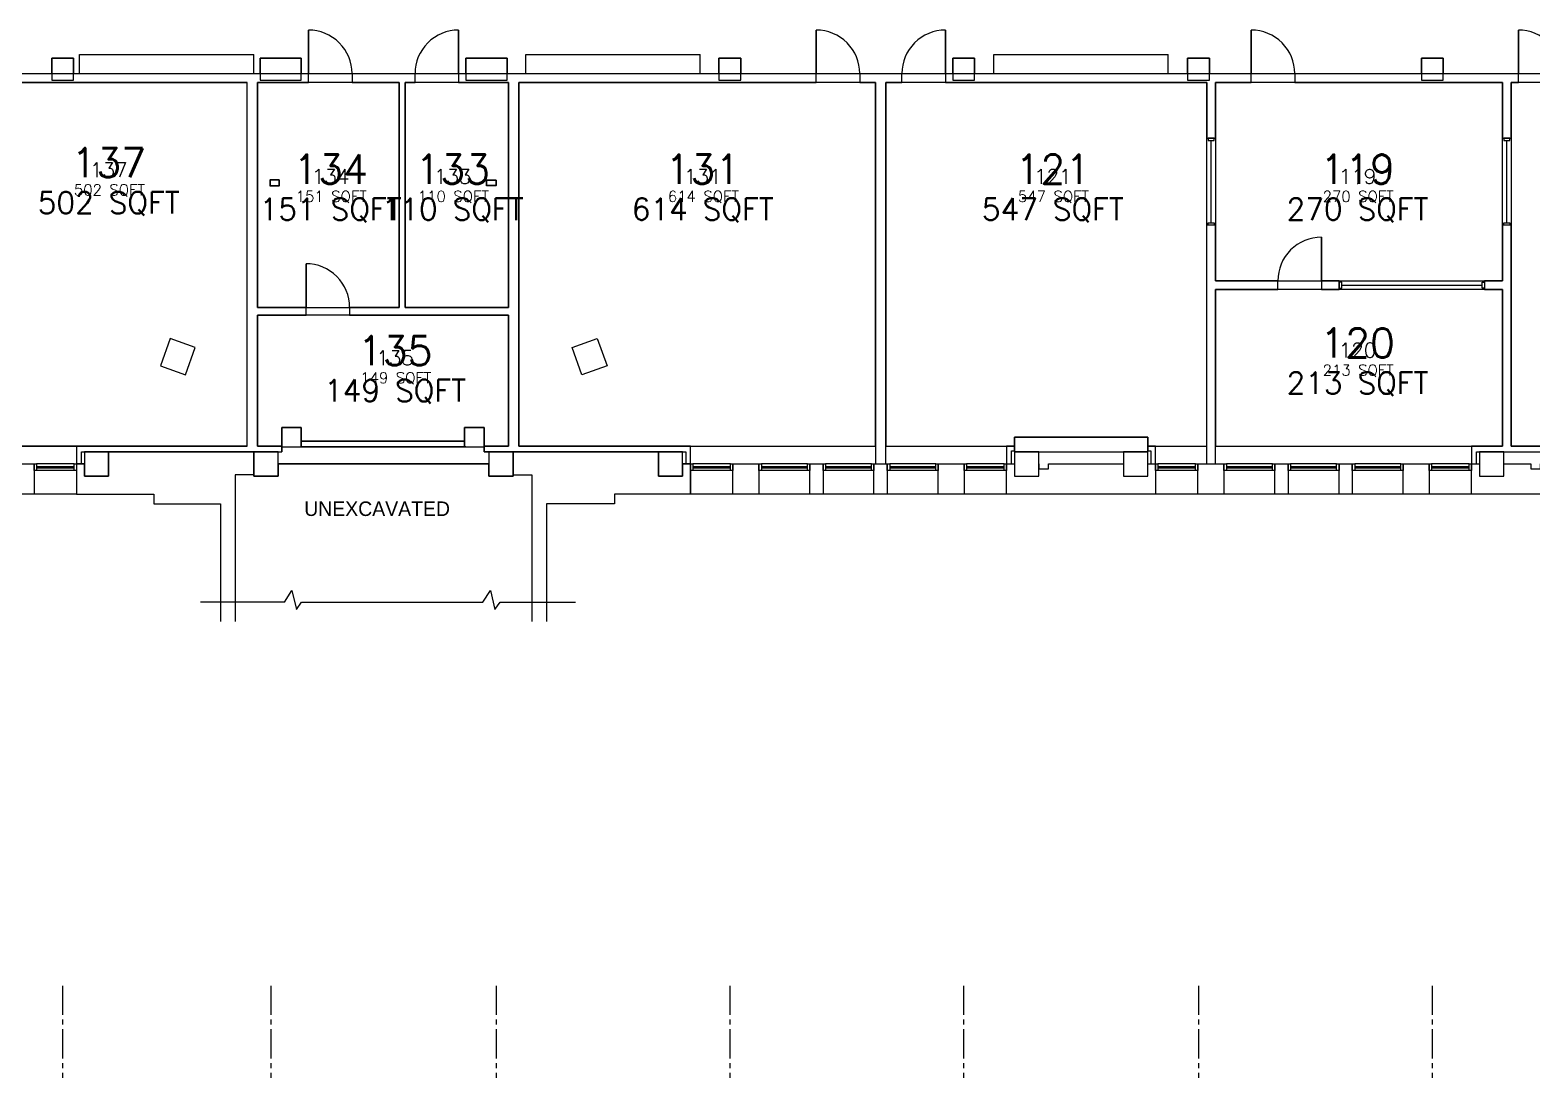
# Model space of a CAD drawing. Header units: inches. Extents: x 237 to 4452, y 125 to 2836.
# Drawn here: x 2051 to 3291, y 953 to 1819 of the extents above; entities that cross this region are included whole.
import ezdxf
from ezdxf.enums import TextEntityAlignment as Align

# ---------------------------------------------------------------- set-up
doc = ezdxf.new("R2010")
doc.units = ezdxf.units.IN
doc.header["$LTSCALE"] = 32
doc.header["$MEASUREMENT"] = 0
doc.linetypes.add('CENTER2', pattern=[1.125, 0.75, -0.125, 0.125, -0.125])
for name, color, linetype in [('A-ANNO-TEXT', 2, 'Continuous'), ('A-AREA-DATA', 7, 'Continuous'), ('A-AREA-GSFT', 5, 'Continuous'), ('A-AREA-PLIN', 1, 'Continuous'), ('A-AREA-RMNA', 7, 'Continuous'), ('A-AREA-RMNO', 7, 'Continuous'), ('A-AREA-RMNO @ 1', 7, 'Continuous'), ('A-AREA-RMNO @ 192', 7, 'Continuous'), ('A-AREA-RMNO @ 96', 7, 'Continuous'), ('A-AREA-SQFT', 7, 'Continuous'), ('A-COLS', 2, 'Continuous'), ('A-DOOR', 3, 'Continuous'), ('A-FURN', 5, 'Continuous'), ('A-GLAZ', 5, 'Continuous'), ('A-GRID', 1, 'CENTER2'), ('A-WALL-FULL', 8, 'Continuous')]:
    doc.layers.add(name, color=color, linetype=linetype)
doc.styles.add('Annotative', font='simplex.shx', dxfattribs={"height": 0.25})

# ---------------------------------------------------------------- blocks, each defined once
blk = doc.blocks.new('room')
at = {"layer": 'A-AREA-DATA', "style": 'Annotative', "flags": 9}
for tag, p in [('FACNUM', (0.0054, -0.3439)), ('FLOOR', (0.0054, -0.5314)), ('FACROOM', (0.0054, -0.7189)), ('FACFLOOR', (0.0054, -0.9064))]:
    blk.add_attdef(tag, text='', height=0.125, dxfattribs=at).set_placement(p, align=Align.CENTER)
at = {"layer": 'A-AREA-RMNA', "style": 'Annotative', "flags": 8}
blk.add_attdef('ROOM_NAME', text='', height=0.125, dxfattribs=at).set_placement((0, 0.1875), align=Align.CENTER)
at = {"layer": 'A-AREA-RMNO', "style": 'Annotative'}
blk.add_attdef('ROOM_NUMBER', text='', height=0.125, dxfattribs=at).set_placement((0, 0), align=Align.CENTER)
at = {"layer": 'A-AREA-SQFT', "style": 'Annotative', "flags": 8}
blk.add_attdef('ROOM_AREA', text='', height=0.0938, dxfattribs=at).set_placement((0.0054, -0.1564), align=Align.CENTER)
blk = doc.blocks.new('*U102')
at = {"layer": 'A-AREA-RMNO @ 1'}
ref = blk.add_blockref('room', (3147.4, 1548.1), dxfattribs=at)
ref.add_attrib('ROOM_NUMBER', '120', dxfattribs={"layer": 'A-AREA-RMNO', "height": 0.125, "style": 'Annotative'}).set_placement((3147.4, 1548.1), align=Align.CENTER)
ref.add_attrib('ROOM_AREA', '213 SQFT', dxfattribs={"layer": 'A-AREA-SQFT', "height": 0.0938, "style": 'Annotative', "flags": 8}).set_placement((3147.4, 1547.9), align=Align.CENTER)
at = {"layer": 'A-AREA-RMNO @ 192'}
ref = blk.add_blockref('room', (3147.4, 1548.1), dxfattribs=dict(at, xscale=192, yscale=192, zscale=192))
ref.add_attrib('ROOM_NUMBER', '120', dxfattribs={"layer": 'A-AREA-RMNO', "height": 24, "style": 'Annotative'}).set_placement((3147.4, 1548.1), align=Align.CENTER)
ref.add_attrib('ROOM_AREA', '213 SQFT', dxfattribs={"layer": 'A-AREA-SQFT', "height": 18, "style": 'Annotative', "flags": 8}).set_placement((3147.4, 1518.1), align=Align.CENTER)
at = {"layer": 'A-AREA-RMNO @ 96', "xscale": 96, "yscale": 96, "zscale": 96}
blk.add_blockref('room', (3147.4, 1548.1), dxfattribs=at).add_auto_attribs({'ROOM_NUMBER': '120', 'ROOM_AREA': '213 SQFT'})
blk = doc.blocks.new('*U103')
at = {"layer": 'A-AREA-RMNO @ 1'}
ref = blk.add_blockref('room', (3147.4, 1691.6), dxfattribs=at)
ref.add_attrib('ROOM_NUMBER', '119', dxfattribs={"layer": 'A-AREA-RMNO', "height": 0.125, "style": 'Annotative'}).set_placement((3147.4, 1691.6), align=Align.CENTER)
ref.add_attrib('ROOM_AREA', '270 SQFT', dxfattribs={"layer": 'A-AREA-SQFT', "height": 0.0938, "style": 'Annotative', "flags": 8}).set_placement((3147.4, 1691.5), align=Align.CENTER)
at = {"layer": 'A-AREA-RMNO @ 192'}
ref = blk.add_blockref('room', (3147.4, 1691.6), dxfattribs=dict(at, xscale=192, yscale=192, zscale=192))
ref.add_attrib('ROOM_NUMBER', '119', dxfattribs={"layer": 'A-AREA-RMNO', "height": 24, "style": 'Annotative'}).set_placement((3147.4, 1691.6), align=Align.CENTER)
ref.add_attrib('ROOM_AREA', '270 SQFT', dxfattribs={"layer": 'A-AREA-SQFT', "height": 18, "style": 'Annotative', "flags": 8}).set_placement((3147.4, 1661.6), align=Align.CENTER)
at = {"layer": 'A-AREA-RMNO @ 96', "xscale": 96, "yscale": 96, "zscale": 96}
blk.add_blockref('room', (3147.4, 1691.6), dxfattribs=at).add_auto_attribs({'ROOM_NUMBER': '119', 'ROOM_AREA': '270 SQFT'})
blk = doc.blocks.new('*U104')
at = {"layer": 'A-AREA-RMNO @ 1'}
ref = blk.add_blockref('room', (2895.8, 1691.6), dxfattribs=at)
ref.add_attrib('ROOM_NUMBER', '121', dxfattribs={"layer": 'A-AREA-RMNO', "height": 0.125, "style": 'Annotative'}).set_placement((2895.8, 1691.6), align=Align.CENTER)
ref.add_attrib('ROOM_AREA', '547 SQFT', dxfattribs={"layer": 'A-AREA-SQFT', "height": 0.0938, "style": 'Annotative', "flags": 8}).set_placement((2895.8, 1691.5), align=Align.CENTER)
at = {"layer": 'A-AREA-RMNO @ 192'}
ref = blk.add_blockref('room', (2895.8, 1691.6), dxfattribs=dict(at, xscale=192, yscale=192, zscale=192))
ref.add_attrib('ROOM_NUMBER', '121', dxfattribs={"layer": 'A-AREA-RMNO', "height": 24, "style": 'Annotative'}).set_placement((2895.8, 1691.6), align=Align.CENTER)
ref.add_attrib('ROOM_AREA', '547 SQFT', dxfattribs={"layer": 'A-AREA-SQFT', "height": 18, "style": 'Annotative', "flags": 8}).set_placement((2895.8, 1661.6), align=Align.CENTER)
at = {"layer": 'A-AREA-RMNO @ 96', "xscale": 96, "yscale": 96, "zscale": 96}
blk.add_blockref('room', (2895.8, 1691.6), dxfattribs=at).add_auto_attribs({'ROOM_NUMBER': '121', 'ROOM_AREA': '547 SQFT'})
blk = doc.blocks.new('*U105')
at = {"layer": 'A-AREA-RMNO @ 1'}
ref = blk.add_blockref('room', (2606.7, 1691.6), dxfattribs=at)
ref.add_attrib('ROOM_NUMBER', '131', dxfattribs={"layer": 'A-AREA-RMNO', "height": 0.125, "style": 'Annotative'}).set_placement((2606.7, 1691.6), align=Align.CENTER)
ref.add_attrib('ROOM_AREA', '614 SQFT', dxfattribs={"layer": 'A-AREA-SQFT', "height": 0.0938, "style": 'Annotative', "flags": 8}).set_placement((2606.7, 1691.5), align=Align.CENTER)
at = {"layer": 'A-AREA-RMNO @ 192'}
ref = blk.add_blockref('room', (2606.7, 1691.6), dxfattribs=dict(at, xscale=192, yscale=192, zscale=192))
ref.add_attrib('ROOM_NUMBER', '131', dxfattribs={"layer": 'A-AREA-RMNO', "height": 24, "style": 'Annotative'}).set_placement((2606.7, 1691.6), align=Align.CENTER)
ref.add_attrib('ROOM_AREA', '614 SQFT', dxfattribs={"layer": 'A-AREA-SQFT', "height": 18, "style": 'Annotative', "flags": 8}).set_placement((2606.7, 1661.6), align=Align.CENTER)
at = {"layer": 'A-AREA-RMNO @ 96', "xscale": 96, "yscale": 96, "zscale": 96}
blk.add_blockref('room', (2606.7, 1691.6), dxfattribs=at).add_auto_attribs({'ROOM_NUMBER': '131', 'ROOM_AREA': '614 SQFT'})
blk = doc.blocks.new('*U106')
at = {"layer": 'A-AREA-RMNO @ 1'}
ref = blk.add_blockref('room', (2400.2, 1691.6), dxfattribs=at)
ref.add_attrib('ROOM_NUMBER', '133', dxfattribs={"layer": 'A-AREA-RMNO', "height": 0.125, "style": 'Annotative'}).set_placement((2400.2, 1691.6), align=Align.CENTER)
ref.add_attrib('ROOM_AREA', '110 SQFT', dxfattribs={"layer": 'A-AREA-SQFT', "height": 0.0938, "style": 'Annotative', "flags": 8}).set_placement((2400.2, 1691.5), align=Align.CENTER)
at = {"layer": 'A-AREA-RMNO @ 192'}
ref = blk.add_blockref('room', (2400.2, 1691.6), dxfattribs=dict(at, xscale=192, yscale=192, zscale=192))
ref.add_attrib('ROOM_NUMBER', '133', dxfattribs={"layer": 'A-AREA-RMNO', "height": 24, "style": 'Annotative'}).set_placement((2400.2, 1691.6), align=Align.CENTER)
ref.add_attrib('ROOM_AREA', '110 SQFT', dxfattribs={"layer": 'A-AREA-SQFT', "height": 18, "style": 'Annotative', "flags": 8}).set_placement((2400.2, 1661.6), align=Align.CENTER)
at = {"layer": 'A-AREA-RMNO @ 96', "xscale": 96, "yscale": 96, "zscale": 96}
blk.add_blockref('room', (2400.2, 1691.6), dxfattribs=at).add_auto_attribs({'ROOM_NUMBER': '133', 'ROOM_AREA': '110 SQFT'})
blk = doc.blocks.new('*U107')
at = {"layer": 'A-AREA-RMNO @ 1'}
ref = blk.add_blockref('room', (2299.4, 1691.6), dxfattribs=at)
ref.add_attrib('ROOM_NUMBER', '134', dxfattribs={"layer": 'A-AREA-RMNO', "height": 0.125, "style": 'Annotative'}).set_placement((2299.4, 1691.6), align=Align.CENTER)
ref.add_attrib('ROOM_AREA', '151 SQFT', dxfattribs={"layer": 'A-AREA-SQFT', "height": 0.0938, "style": 'Annotative', "flags": 8}).set_placement((2299.4, 1691.5), align=Align.CENTER)
at = {"layer": 'A-AREA-RMNO @ 192'}
ref = blk.add_blockref('room', (2299.4, 1691.6), dxfattribs=dict(at, xscale=192, yscale=192, zscale=192))
ref.add_attrib('ROOM_NUMBER', '134', dxfattribs={"layer": 'A-AREA-RMNO', "height": 24, "style": 'Annotative'}).set_placement((2299.4, 1691.6), align=Align.CENTER)
ref.add_attrib('ROOM_AREA', '151 SQFT', dxfattribs={"layer": 'A-AREA-SQFT', "height": 18, "style": 'Annotative', "flags": 8}).set_placement((2299.4, 1661.6), align=Align.CENTER)
at = {"layer": 'A-AREA-RMNO @ 96', "xscale": 96, "yscale": 96, "zscale": 96}
blk.add_blockref('room', (2299.4, 1691.6), dxfattribs=at).add_auto_attribs({'ROOM_NUMBER': '134', 'ROOM_AREA': '151 SQFT'})
blk = doc.blocks.new('*U108')
at = {"layer": 'A-AREA-RMNO @ 1'}
ref = blk.add_blockref('room', (2352.7, 1541.8), dxfattribs=at)
ref.add_attrib('ROOM_NUMBER', '135', dxfattribs={"layer": 'A-AREA-RMNO', "height": 0.125, "style": 'Annotative'}).set_placement((2352.7, 1541.8), align=Align.CENTER)
ref.add_attrib('ROOM_AREA', '149 SQFT', dxfattribs={"layer": 'A-AREA-SQFT', "height": 0.0938, "style": 'Annotative', "flags": 8}).set_placement((2352.7, 1541.7), align=Align.CENTER)
at = {"layer": 'A-AREA-RMNO @ 192'}
ref = blk.add_blockref('room', (2352.7, 1541.8), dxfattribs=dict(at, xscale=192, yscale=192, zscale=192))
ref.add_attrib('ROOM_NUMBER', '135', dxfattribs={"layer": 'A-AREA-RMNO', "height": 24, "style": 'Annotative'}).set_placement((2352.7, 1541.8), align=Align.CENTER)
ref.add_attrib('ROOM_AREA', '149 SQFT', dxfattribs={"layer": 'A-AREA-SQFT', "height": 18, "style": 'Annotative', "flags": 8}).set_placement((2352.7, 1511.8), align=Align.CENTER)
at = {"layer": 'A-AREA-RMNO @ 96', "xscale": 96, "yscale": 96, "zscale": 96}
blk.add_blockref('room', (2352.7, 1541.8), dxfattribs=at).add_auto_attribs({'ROOM_NUMBER': '135', 'ROOM_AREA': '149 SQFT'})
blk = doc.blocks.new('*U109')
at = {"layer": 'A-AREA-RMNO @ 1'}
ref = blk.add_blockref('room', (2116.2, 1697), dxfattribs=at)
ref.add_attrib('ROOM_NUMBER', '137', dxfattribs={"layer": 'A-AREA-RMNO', "height": 0.125, "style": 'Annotative'}).set_placement((2116.2, 1697), align=Align.CENTER)
ref.add_attrib('ROOM_AREA', '502 SQFT', dxfattribs={"layer": 'A-AREA-SQFT', "height": 0.0938, "style": 'Annotative', "flags": 8}).set_placement((2116.2, 1696.9), align=Align.CENTER)
at = {"layer": 'A-AREA-RMNO @ 192'}
ref = blk.add_blockref('room', (2116.2, 1697), dxfattribs=dict(at, xscale=192, yscale=192, zscale=192))
ref.add_attrib('ROOM_NUMBER', '137', dxfattribs={"layer": 'A-AREA-RMNO', "height": 24, "style": 'Annotative'}).set_placement((2116.2, 1697), align=Align.CENTER)
ref.add_attrib('ROOM_AREA', '502 SQFT', dxfattribs={"layer": 'A-AREA-SQFT', "height": 18, "style": 'Annotative', "flags": 8}).set_placement((2116.2, 1667), align=Align.CENTER)
at = {"layer": 'A-AREA-RMNO @ 96', "xscale": 96, "yscale": 96, "zscale": 96}
blk.add_blockref('room', (2116.2, 1697), dxfattribs=at).add_auto_attribs({'ROOM_NUMBER': '137', 'ROOM_AREA': '502 SQFT'})

msp = doc.modelspace()

# ---------------------------------------------------------------- linework, layer by layer
at = {"layer": 'A-ANNO-TEXT'}
for p, q in [((2261.2, 1346), (2267.3, 1355.8)), ((2267.3, 1355.8), (2271.1, 1340)), ((2425.2, 1346), (2431.3, 1355.8)), ((2431.3, 1355.8), (2435.1, 1340)), ((2261.2, 1346), (2192.1, 1346)), ((2271.1, 1340), (2275.5, 1346)), ((2275.5, 1346), (2425.2, 1346)), ((2435.1, 1340), (2439.5, 1346)), ((2439.5, 1346), (2501.6, 1346))]:
    msp.add_line(p, q, dxfattribs=at)
at = {"layer": 'A-AREA-GSFT'}
msp.add_lwpolyline([(3364.6, 1435.2), (3241.6, 1435.2), (3206.6, 1435.2), (3185.1, 1435.2), (3143.1, 1435.2), (3132.1, 1435.2), (3090.1, 1435.2), (3079.1, 1435.2), (3037.1, 1435.2), (3015.6, 1435.2), (2980.6, 1435.2), (2857.6, 1435.2), (2822.6, 1435.2), (2801.1, 1435.2), (2759.1, 1435.2), (2748.1, 1435.2), (2706.1, 1435.2), (2695.1, 1435.2), (2653.1, 1435.2), (2631.6, 1435.2), (2596.6, 1435.2), (2596.6, 1460.2), (2592.6, 1460.2), (2590.1, 1460.2), (2590.1, 1450.2), (2570.1, 1450.2), (2570.1, 1470.2), (2450.1, 1470.2), (2450.1, 1450.2), (2430.1, 1450.2), (2430.1, 1460.2), (2256.1, 1460.2), (2256.1, 1450.2), (2236.1, 1450.2), (2236.1, 1470.2), (2116.1, 1470.2), (2116.1, 1450.2), (2096.1, 1450.2), (2096.1, 1460.2), (2091.4, 1460.2), (2089.6, 1460.2), (2089.6, 1454.7), (2089.6, 1435.2), (2054.6, 1435.2), (2033.1, 1435.2)], dxfattribs=at)
at = {"layer": 'A-AREA-PLIN'}
msp.add_lwpolyline([(2031.9, 1782.5), (2069.1, 1782.5), (2069.1, 1795.2), (2087.1, 1795.2), (2087.1, 1782.5), (2241.1, 1782.5), (2241.1, 1795.2), (2275.1, 1795.2), (2275.1, 1782.5), (2281.1, 1782.5), (2317.1, 1782.5), (2369.1, 1782.5), (2405.1, 1782.5), (2411.1, 1782.5), (2411.1, 1795.2), (2445.1, 1795.2), (2445.1, 1782.5), (2620.1, 1782.5), (2620.1, 1795.2), (2638.1, 1795.2), (2638.1, 1782.5), (2700.4, 1782.5), (2736.4, 1782.5), (2771.1, 1782.5), (2807.1, 1782.5), (2813.1, 1782.5), (2813.1, 1795.2), (2831.1, 1795.2), (2831.1, 1782.5), (3007.1, 1782.5), (3007.1, 1795.2), (3025.1, 1795.2), (3025.1, 1782.5), (3059.6, 1782.5), (3095.6, 1782.5), (3200.1, 1782.5), (3200.1, 1795.2), (3218.1, 1795.2), (3218.1, 1782.5), (3280.2, 1782.5), (3316.2, 1782.5)], dxfattribs=at)
for points in [[(2230.4, 1775.2), (2031.9, 1775.2), (1995.9, 1775.2), (1989.9, 1775.2), (1989.9, 1474.9), (2089.6, 1474.9), (2230.4, 1474.9)], [(2355.9, 1775.2), (2317.1, 1775.2), (2281.1, 1775.2), (2238.9, 1775.2), (2238.9, 1589.5), (2279.1, 1589.5), (2315.1, 1589.5), (2355.9, 1589.5)], [(2446.4, 1775.2), (2405.1, 1775.2), (2369.1, 1775.2), (2361.1, 1775.2), (2361.1, 1589.5), (2446.4, 1589.5)], [(2749.4, 1775.2), (2736.4, 1775.2), (2700.4, 1775.2), (2454.9, 1775.2), (2454.9, 1474.9), (2596.6, 1474.9), (2749.4, 1474.9)], [(3022.9, 1657.3), (3022.9, 1729.3), (3022.9, 1775.2), (2807.1, 1775.2), (2771.1, 1775.2), (2757.9, 1775.2), (2757.9, 1474.9), (2857.6, 1474.9), (2864.1, 1474.9), (2864.1, 1482.2), (2974.1, 1482.2), (2974.1, 1474.9), (2980.6, 1474.9), (3022.9, 1474.9)], [(3267, 1729.3), (3267, 1775.2), (3095.6, 1775.2), (3059.6, 1775.2), (3030.1, 1775.2), (3030.1, 1729.3), (3030.1, 1657.3), (3030.1, 1611.4), (3081.6, 1611.4), (3117.6, 1611.4), (3132.3, 1611.4), (3252.3, 1611.4), (3267, 1611.4), (3267, 1657.3)], [(3464.4, 1775.2), (3316.2, 1775.2), (3280.2, 1775.2), (3274.2, 1775.2), (3274.2, 1729.3), (3274.2, 1657.3), (3274.2, 1474.9), (3364.6, 1474.9), (3464.4, 1474.9)], [(3267, 1604.1), (3252.3, 1604.1), (3132.3, 1604.1), (3117.6, 1604.1), (3081.6, 1604.1), (3030.1, 1604.1), (3030.1, 1474.9), (3241.6, 1474.9), (3267, 1474.9)], [(2446.4, 1583), (2358.5, 1583), (2315.1, 1583), (2279.1, 1583), (2238.9, 1583), (2238.9, 1474.9), (2259.1, 1474.9), (2259.1, 1490.2), (2275.1, 1490.2), (2275.1, 1478.9), (2410.1, 1478.9), (2410.1, 1490.2), (2426.1, 1490.2), (2426.1, 1474.9), (2446.4, 1474.9)]]:
    msp.add_lwpolyline(points, close=True, dxfattribs=at)
at = {"layer": 'A-COLS'}
for points in [[(2069.1, 1777.2), (2087.1, 1777.2), (2087.1, 1795.2), (2069.1, 1795.2)], [(2275.1, 1777.2), (2275.1, 1795.2), (2241.1, 1795.2), (2241.1, 1777.2)], [(2445.1, 1777.2), (2445.1, 1795.2), (2411.1, 1795.2), (2411.1, 1777.2)], [(2620.1, 1777.2), (2638.1, 1777.2), (2638.1, 1795.2), (2620.1, 1795.2)], [(2813.1, 1777.2), (2831.1, 1777.2), (2831.1, 1795.2), (2813.1, 1795.2)], [(3007.1, 1777.2), (3025.1, 1777.2), (3025.1, 1795.2), (3007.1, 1795.2)], [(3200.1, 1777.2), (3218.1, 1777.2), (3218.1, 1795.2), (3200.1, 1795.2)], [(2259.1, 1474.2), (2275.1, 1474.2), (2275.1, 1490.2), (2259.1, 1490.2)], [(2410.1, 1474.2), (2426.1, 1474.2), (2426.1, 1490.2), (2410.1, 1490.2)], [(2096.1, 1450.2), (2116.1, 1450.2), (2116.1, 1470.2), (2096.1, 1470.2)], [(2236.1, 1450.2), (2256.1, 1450.2), (2256.1, 1470.2), (2236.1, 1470.2)], [(2430.1, 1450.2), (2450.1, 1450.2), (2450.1, 1470.2), (2430.1, 1470.2)], [(2570.1, 1450.2), (2590.1, 1450.2), (2590.1, 1470.2), (2570.1, 1470.2)], [(2864.1, 1450.2), (2884.1, 1450.2), (2884.1, 1470.2), (2864.1, 1470.2)], [(2954.1, 1450.2), (2974.1, 1450.2), (2974.1, 1470.2), (2954.1, 1470.2)], [(3248.1, 1450.2), (3268.1, 1450.2), (3268.1, 1470.2), (3248.1, 1470.2)]]:
    msp.add_lwpolyline(points, close=True, dxfattribs=at)
for points in [[(2256.6, 1694.8), (2249.6, 1694.8, 0.414214), (2249.1, 1694.3), (2249.1, 1690.3, 0.414214), (2249.6, 1689.8), (2256.6, 1689.8, 0.414214), (2257.1, 1690.3), (2257.1, 1694.3, 0.414214)], [(2256.6, 1694.5), (2249.6, 1694.5, 0.414214), (2249.4, 1694.3), (2249.4, 1690.3, 0.414214), (2249.6, 1690), (2256.6, 1690, 0.414214), (2256.9, 1690.3), (2256.9, 1694.3, 0.414214)], [(2428.6, 1694.8), (2435.6, 1694.8, -0.414214), (2436.1, 1694.3), (2436.1, 1690.3, -0.414214), (2435.6, 1689.8), (2428.6, 1689.8, -0.414214), (2428.1, 1690.3), (2428.1, 1694.3, -0.414214)], [(2428.6, 1694.5), (2435.6, 1694.5, -0.414214), (2435.9, 1694.3), (2435.9, 1690.3, -0.414214), (2435.6, 1690), (2428.6, 1690, -0.414214), (2428.4, 1690.3), (2428.4, 1694.3, -0.414214)]]:
    msp.add_lwpolyline(points, format="xyb", close=True, dxfattribs=at)
at = {"layer": 'A-DOOR'}
for points in [[(2281.1, 1782.5), (2281.1, 1818.5), (2281.1, 1818.5), (2281.1, 1782.5)], [(2405.1, 1782.5), (2405.1, 1818.5), (2405.1, 1818.5), (2405.1, 1782.5)], [(2700.4, 1782.5), (2700.4, 1818.5), (2700.4, 1818.5), (2700.4, 1782.5)], [(2807.1, 1782.5), (2807.1, 1818.5), (2807.1, 1818.5), (2807.1, 1782.5)], [(3059.6, 1782.5), (3059.6, 1818.5), (3059.6, 1818.5), (3059.6, 1782.5)], [(3280.2, 1782.5), (3280.2, 1818.5), (3280.2, 1818.5), (3280.2, 1782.5)], [(3117.6, 1611.4), (3117.6, 1647.4), (3117.6, 1647.4), (3117.6, 1611.4)], [(2279.1, 1589.5), (2279.1, 1625.5), (2279.1, 1625.5), (2279.1, 1589.5)]]:
    msp.add_lwpolyline(points, close=True, dxfattribs=at)
for points in [[(2317.1, 1782.5, 0.414214), (2281.1, 1818.5)], [(2405.1, 1818.5, 0.414214), (2369.1, 1782.5)], [(2736.4, 1782.5, 0.414214), (2700.4, 1818.5)], [(2807.1, 1818.5, 0.414214), (2771.1, 1782.5)], [(3095.6, 1782.5, 0.414214), (3059.6, 1818.5)], [(3316.2, 1782.5, 0.414214), (3280.2, 1818.5)], [(3117.6, 1647.4, 0.414214), (3081.6, 1611.4)], [(2315.1, 1589.5, 0.414214), (2279.1, 1625.5)]]:
    msp.add_lwpolyline(points, format="xyb", dxfattribs=at)
at = {"layer": 'A-FURN'}
for p, q in [((2092.1, 1798.3), (2236.1, 1798.3)), ((2092.1, 1782.5), (2092.1, 1798.3)), ((2236.1, 1782.5), (2236.1, 1798.3)), ((2460.6, 1798.3), (2604.6, 1798.3)), ((2460.6, 1782.5), (2460.6, 1798.3)), ((2604.6, 1782.5), (2604.6, 1798.3)), ((2847.1, 1798.3), (2991.1, 1798.3)), ((2847.1, 1782.5), (2847.1, 1798.3)), ((2847.1, 1782.5), (2847.1, 1798.3)), ((2991.1, 1782.5), (2991.1, 1798.3)), ((2991.1, 1782.5), (2991.1, 1798.3))]:
    msp.add_line(p, q, dxfattribs=at)
for points in [[(2187.6, 1556.4), (2166.9, 1563.8), (2158.8, 1541.2), (2179.6, 1533.8)], [(2498.9, 1556.3), (2519.6, 1563.7), (2527.7, 1541.1), (2506.9, 1533.7)]]:
    msp.add_lwpolyline(points, close=True, dxfattribs=at)
at = {"layer": 'A-GLAZ', "linetype": 'Continuous', "lineweight": -3}
for p, q in [((3026.5, 1659.3), (3026.5, 1727.3)), ((3270.6, 1659.3), (3270.6, 1727.3)), ((3134.3, 1607.8), (3250.3, 1607.8))]:
    msp.add_line(p, q, dxfattribs=at)
at = {"layer": 'A-GLAZ'}
for p, q in [((2056.6, 1458), (2087.6, 1458)), ((2056.6, 1457), (2087.6, 1457)), ((2598.6, 1458), (2629.6, 1458)), ((2598.6, 1457), (2629.6, 1457)), ((2655.1, 1458), (2693.1, 1458)), ((2655.1, 1457), (2693.1, 1457)), ((2708.1, 1458), (2746.1, 1458)), ((2708.1, 1457), (2746.1, 1457)), ((2761.1, 1458), (2799.1, 1458)), ((2761.1, 1457), (2799.1, 1457)), ((2824.6, 1458), (2855.6, 1458)), ((2824.6, 1457), (2855.6, 1457)), ((2982.6, 1458), (3013.6, 1458)), ((2982.6, 1457), (3013.6, 1457)), ((3039.1, 1458), (3077.1, 1458)), ((3039.1, 1457), (3077.1, 1457)), ((3092.1, 1458), (3130.1, 1458)), ((3092.1, 1457), (3130.1, 1457)), ((3145.1, 1458), (3183.1, 1458)), ((3145.1, 1457), (3183.1, 1457)), ((3208.6, 1458), (3239.6, 1458)), ((3208.6, 1457), (3239.6, 1457))]:
    msp.add_line(p, q, dxfattribs=at)
at = {"layer": 'A-GLAZ', "linetype": 'Continuous', "lineweight": -3}
for points in [[(3029, 1727.3), (3029, 1729.3), (3024, 1729.3), (3024, 1727.3)], [(3273.1, 1727.3), (3273.1, 1729.3), (3268.1, 1729.3), (3268.1, 1727.3)], [(3029, 1659.3), (3029, 1657.3), (3024, 1657.3), (3024, 1659.3)], [(3273.1, 1659.3), (3273.1, 1657.3), (3268.1, 1657.3), (3268.1, 1659.3)], [(3134.3, 1610.3), (3132.3, 1610.3), (3132.3, 1605.3), (3134.3, 1605.3)], [(3250.3, 1610.3), (3252.3, 1610.3), (3252.3, 1605.3), (3250.3, 1605.3)]]:
    msp.add_lwpolyline(points, close=True, dxfattribs=at)
at = {"layer": 'A-GRID'}
for p, q in [((2078.1, 1029.3), (2078.1, 953.1)), ((2250.1, 1029.3), (2250.1, 953.1)), ((2436.1, 1029.3), (2436.1, 953.1)), ((2629.1, 1029.3), (2629.1, 953.1)), ((2822.1, 1029.3), (2822.1, 953.1)), ((3016.1, 1029.3), (3016.1, 953.1)), ((3209.1, 1029.3), (3209.1, 953.1))]:
    msp.add_line(p, q, dxfattribs=at)
at = {"layer": 'A-WALL-FULL', "linetype": 'Continuous', "lineweight": -3}
for p, q in [((2031.9, 1782.5), (2281.1, 1782.5)), ((2031.9, 1775.2), (2230.4, 1775.2)), ((2230.4, 1474.9), (2230.4, 1775.2)), ((2238.9, 1589.5), (2238.9, 1775.2)), ((2238.9, 1775.2), (2281.1, 1775.2)), ((2281.1, 1775.2), (2281.1, 1782.5)), ((2317.1, 1782.5), (2369.1, 1782.5)), ((2317.1, 1782.5), (2317.1, 1775.2)), ((2317.1, 1775.2), (2355.9, 1775.2)), ((2355.9, 1775.2), (2355.9, 1589.5)), ((2361.1, 1775.2), (2369.1, 1775.2)), ((2361.1, 1589.5), (2361.1, 1775.2)), ((2369.1, 1775.2), (2369.1, 1782.5)), ((2405.1, 1782.5), (2700.4, 1782.5)), ((2405.1, 1782.5), (2405.1, 1775.2)), ((2405.1, 1775.2), (2446.4, 1775.2)), ((2446.4, 1775.2), (2446.4, 1589.5)), ((2454.9, 1474.9), (2454.9, 1775.2)), ((2454.9, 1775.2), (2700.4, 1775.2)), ((2700.4, 1775.2), (2700.4, 1782.5)), ((2736.4, 1782.5), (2771.1, 1782.5)), ((2736.4, 1782.5), (2736.4, 1775.2)), ((2736.4, 1775.2), (2749.4, 1775.2)), ((2749.4, 1775.2), (2749.4, 1460.2)), ((2757.9, 1775.2), (2771.1, 1775.2)), ((2757.9, 1460.2), (2757.9, 1775.2)), ((2771.1, 1775.2), (2771.1, 1782.5)), ((2807.1, 1782.5), (3059.6, 1782.5)), ((2807.1, 1782.5), (2807.1, 1775.2)), ((2807.1, 1775.2), (3022.9, 1775.2)), ((3022.9, 1775.2), (3022.9, 1729.3)), ((3030.1, 1729.3), (3030.1, 1775.2)), ((3030.1, 1775.2), (3059.6, 1775.2)), ((3059.6, 1775.2), (3059.6, 1782.5)), ((3095.6, 1782.5), (3280.2, 1782.5)), ((3095.6, 1782.5), (3095.6, 1775.2)), ((3095.6, 1775.2), (3267, 1775.2)), ((3267, 1775.2), (3267, 1729.3)), ((3274.2, 1729.3), (3274.2, 1775.2)), ((3274.2, 1775.2), (3280.2, 1775.2)), ((3280.2, 1775.2), (3280.2, 1782.5)), ((3022.9, 1729.3), (3030.1, 1729.3)), ((3267, 1729.3), (3274.2, 1729.3)), ((3022.9, 1460.2), (3022.9, 1657.3)), ((3030.1, 1657.3), (3022.9, 1657.3)), ((3030.1, 1611.4), (3030.1, 1657.3)), ((3274.2, 1657.3), (3267, 1657.3)), ((3267, 1657.3), (3267, 1611.4)), ((3274.2, 1474.9), (3274.2, 1657.3)), ((3081.6, 1611.4), (3030.1, 1611.4)), ((3030.1, 1604.1), (3081.6, 1604.1)), ((3030.1, 1460.2), (3030.1, 1604.1)), ((3081.6, 1604.1), (3081.6, 1611.4)), ((3132.3, 1611.4), (3117.6, 1611.4)), ((3117.6, 1611.4), (3117.6, 1604.1)), ((3117.6, 1604.1), (3132.3, 1604.1)), ((3132.3, 1604.1), (3132.3, 1611.4)), ((3267, 1611.4), (3252.3, 1611.4)), ((3252.3, 1611.4), (3252.3, 1604.1)), ((3252.3, 1604.1), (3267, 1604.1)), ((3267, 1604.1), (3267, 1474.9)), ((2279.1, 1589.5), (2238.9, 1589.5)), ((2279.1, 1583), (2279.1, 1589.5)), ((2355.9, 1589.5), (2315.1, 1589.5)), ((2315.1, 1589.5), (2315.1, 1583)), ((2446.4, 1589.5), (2361.1, 1589.5)), ((2238.9, 1583), (2279.1, 1583)), ((2238.9, 1474.9), (2238.9, 1583)), ((2315.1, 1583), (2358.5, 1583)), ((2358.5, 1583), (2446.4, 1583)), ((2446.4, 1583), (2446.4, 1474.9)), ((2410.1, 1478.9), (2275.1, 1478.9)), ((2275.1, 1478.9), (2275.1, 1474.2)), ((2410.1, 1474.2), (2410.1, 1478.9)), ((2974.1, 1482.2), (2864.1, 1482.2)), ((2864.1, 1482.2), (2864.1, 1470.2)), ((2974.1, 1470.2), (2974.1, 1482.2)), ((2230.4, 1474.9), (2089.6, 1474.9)), ((2089.6, 1474.9), (2089.6, 1460.2)), ((2093.6, 1470.2), (2259.1, 1470.2)), ((2093.6, 1460.2), (2093.6, 1470.2)), ((2259.1, 1474.9), (2238.9, 1474.9)), ((2259.1, 1470.2), (2259.1, 1474.9)), ((2275.1, 1474.2), (2410.1, 1474.2)), ((2426.1, 1474.9), (2426.1, 1470.2)), ((2446.4, 1474.9), (2426.1, 1474.9)), ((2426.1, 1470.2), (2592.6, 1470.2)), ((2596.6, 1474.9), (2454.9, 1474.9)), ((2592.6, 1470.2), (2592.6, 1460.2)), ((2596.6, 1460.2), (2596.6, 1474.9)), ((2857.6, 1474.9), (2857.6, 1460.2)), ((2864.1, 1474.9), (2857.6, 1474.9)), ((2861.6, 1460.2), (2861.6, 1470.9)), ((2861.6, 1470.9), (2864.1, 1470.9)), ((2864.1, 1470.9), (2864.1, 1474.9)), ((2864.1, 1470.2), (2974.1, 1470.2)), ((2980.6, 1474.9), (2974.1, 1474.9)), ((2974.1, 1474.9), (2974.1, 1470.9)), ((2974.1, 1470.9), (2976.6, 1470.9)), ((2976.6, 1470.9), (2976.6, 1460.2)), ((2980.6, 1460.2), (2980.6, 1474.9)), ((3241.6, 1474.9), (3241.6, 1460.2)), ((3267, 1474.9), (3241.6, 1474.9)), ((3245.6, 1460.2), (3245.6, 1470.2)), ((3245.6, 1470.2), (3360.6, 1470.2)), ((3364.6, 1474.9), (3274.2, 1474.9)), ((2089.6, 1460.2), (2093.6, 1460.2)), ((2592.6, 1460.2), (2596.6, 1460.2)), ((2749.4, 1460.2), (2757.9, 1460.2)), ((2857.6, 1460.2), (2861.6, 1460.2)), ((2976.6, 1460.2), (2980.6, 1460.2)), ((3022.9, 1460.2), (3030.1, 1460.2)), ((3241.6, 1460.2), (3245.6, 1460.2))]:
    msp.add_line(p, q, dxfattribs=at)
at = {"layer": 'A-WALL-FULL'}
for p, q in [((2089.6, 1474.9), (1989.9, 1474.9)), ((2116.1, 1470.2), (2236.1, 1470.2)), ((2256.1, 1470.2), (2259.1, 1470.2)), ((2259.1, 1474.2), (2259.1, 1470.2)), ((2275.6, 1474.2), (2410.6, 1474.2)), ((2594.1, 1474.9), (2749.4, 1474.9)), ((2757.9, 1474.9), (2857.6, 1474.9)), ((2980.6, 1474.9), (3022.9, 1474.9)), ((3030.1, 1474.9), (3241.6, 1474.9)), ((2087.6, 1460.2), (2056.6, 1460.2)), ((2089.6, 1454.7), (2056.6, 1454.7)), ((2091.4, 1460.2), (2096.1, 1460.2)), ((2629.6, 1460.2), (2598.6, 1460.2)), ((2631.6, 1454.7), (2598.6, 1454.7)), ((2693.1, 1460.2), (2655.1, 1460.2)), ((2695.1, 1454.7), (2655.1, 1454.7)), ((2746.1, 1460.2), (2708.1, 1460.2)), ((2748.1, 1454.7), (2708.1, 1454.7)), ((2799.1, 1460.2), (2761.1, 1460.2)), ((2801.1, 1454.7), (2761.1, 1454.7)), ((2855.6, 1460.2), (2824.6, 1460.2)), ((2857.6, 1454.7), (2824.6, 1454.7)), ((2884.1, 1460.2), (2884.1, 1456.2)), ((3013.6, 1460.2), (2982.6, 1460.2)), ((3015.6, 1454.7), (2982.6, 1454.7)), ((3077.1, 1460.2), (3039.1, 1460.2)), ((3079.1, 1454.7), (3039.1, 1454.7)), ((3130.1, 1460.2), (3092.1, 1460.2)), ((3132.1, 1454.7), (3092.1, 1454.7)), ((3183.1, 1460.2), (3145.1, 1460.2)), ((3185.1, 1454.7), (3145.1, 1454.7)), ((3239.6, 1460.2), (3208.6, 1460.2)), ((3241.6, 1454.7), (3208.6, 1454.7)), ((2089.6, 1435.2), (2054.6, 1435.2)), ((2631.6, 1435.2), (2596.6, 1435.2)), ((2695.1, 1435.2), (2653.1, 1435.2)), ((2748.1, 1435.2), (2706.1, 1435.2)), ((2801.1, 1435.2), (2759.1, 1435.2)), ((2857.6, 1435.2), (2822.6, 1435.2)), ((3015.6, 1435.2), (2980.6, 1435.2)), ((3079.1, 1435.2), (3037.1, 1435.2)), ((3132.1, 1435.2), (3090.1, 1435.2)), ((3185.1, 1435.2), (3143.1, 1435.2)), ((3241.6, 1435.2), (3206.6, 1435.2))]:
    msp.add_line(p, q, dxfattribs=at)
for points in [[(2411.1, 1474.2), (2275.1, 1474.2)], [(2430.1, 1470.2), (2426.1, 1470.2), (2426.1, 1474.2)], [(2450.1, 1470.2), (2570.1, 1470.2)], [(2091.4, 1460.2), (2089.6, 1460.2), (2089.6, 1454.7), (2089.6, 1435.2), (2153.4, 1435.2), (2153.4, 1427.2), (2208.6, 1427.2), (2208.6, 1330.2)], [(2236.1, 1451.2), (2220.6, 1451.2), (2220.6, 1330.2)], [(2256.1, 1460.2), (2430.1, 1460.2)], [(2450.1, 1451.2), (2465.6, 1451.2), (2465.6, 1330.2)], [(2590.1, 1460.2), (2596.6, 1460.2), (2596.6, 1435.2), (2533.9, 1435.2), (2533.9, 1427.2), (2477.6, 1427.2), (2477.6, 1330.2)], [(2974.1, 1460.2), (2978.1, 1460.2), (2980.6, 1460.2), (2980.6, 1454.7), (2980.6, 1435.2), (2857.6, 1435.2), (2857.6, 1454.7), (2857.6, 1460.2), (2860.1, 1460.2), (2863.7, 1460.2), (2864.1, 1460.2)], [(2884.1, 1456.2), (2892.1, 1456.2), (2892.1, 1460.2), (2954.1, 1460.2)], [(3358.1, 1460.2), (3362.1, 1460.2), (3364.6, 1460.2), (3364.6, 1454.7), (3364.6, 1435.2), (3241.6, 1435.2), (3241.6, 1454.7), (3241.6, 1460.2), (3244.1, 1460.2), (3248.1, 1460.2)], [(3268.1, 1460.2), (3290.6, 1460.2), (3290.6, 1456.2), (3298.6, 1456.2), (3298.6, 1460.2), (3338.1, 1460.2)]]:
    msp.add_lwpolyline(points, dxfattribs=at)
for points in [[(2033.1, 1435.2), (2033.1, 1454.7), (2033.1, 1460.2), (2035.6, 1460.2), (2052.1, 1460.2), (2054.6, 1460.2), (2054.6, 1454.7), (2054.6, 1435.2)], [(2054.6, 1454.7), (2054.6, 1460.2), (2056.6, 1460.2), (2056.6, 1454.7)], [(2087.6, 1454.7), (2087.6, 1460.2), (2089.6, 1460.2), (2089.6, 1454.7)], [(2596.6, 1454.7), (2596.6, 1460.2), (2598.6, 1460.2), (2598.6, 1454.7)], [(2629.6, 1454.7), (2629.6, 1460.2), (2631.6, 1460.2), (2631.6, 1454.7)], [(2631.6, 1435.2), (2631.6, 1454.7), (2631.6, 1460.2), (2634.1, 1460.2), (2650.6, 1460.2), (2653.1, 1460.2), (2653.1, 1454.7), (2653.1, 1435.2)], [(2653.1, 1454.7), (2653.1, 1460.2), (2655.1, 1460.2), (2655.1, 1454.7)], [(2693.1, 1454.7), (2693.1, 1460.2), (2695.1, 1460.2), (2695.1, 1454.7)], [(2706.1, 1435.2), (2695.1, 1435.2), (2695.1, 1454.7), (2695.1, 1460.2), (2697.6, 1460.2), (2703.6, 1460.2), (2706.1, 1460.2), (2706.1, 1454.7)], [(2706.1, 1454.7), (2706.1, 1460.2), (2708.1, 1460.2), (2708.1, 1454.7)], [(2746.1, 1454.7), (2746.1, 1460.2), (2748.1, 1460.2), (2748.1, 1454.7)], [(2759.1, 1435.2), (2748.1, 1435.2), (2748.1, 1454.7), (2748.1, 1460.2), (2750.6, 1460.2), (2756.6, 1460.2), (2759.1, 1460.2), (2759.1, 1454.7)], [(2759.1, 1454.7), (2759.1, 1460.2), (2761.1, 1460.2), (2761.1, 1454.7)], [(2799.1, 1454.7), (2799.1, 1460.2), (2801.1, 1460.2), (2801.1, 1454.7)], [(2801.1, 1435.2), (2801.1, 1454.7), (2801.1, 1460.2), (2803.6, 1460.2), (2820.1, 1460.2), (2822.6, 1460.2), (2822.6, 1454.7), (2822.6, 1435.2)], [(2822.6, 1454.7), (2822.6, 1460.2), (2824.6, 1460.2), (2824.6, 1454.7)], [(2855.6, 1454.7), (2855.6, 1460.2), (2857.6, 1460.2), (2857.6, 1454.7)], [(2980.6, 1454.7), (2980.6, 1460.2), (2982.6, 1460.2), (2982.6, 1454.7)], [(3013.6, 1454.7), (3013.6, 1460.2), (3015.6, 1460.2), (3015.6, 1454.7)], [(3015.6, 1435.2), (3015.6, 1454.7), (3015.6, 1460.2), (3018.1, 1460.2), (3034.6, 1460.2), (3037.1, 1460.2), (3037.1, 1454.7), (3037.1, 1435.2)], [(3037.1, 1454.7), (3037.1, 1460.2), (3039.1, 1460.2), (3039.1, 1454.7)], [(3077.1, 1454.7), (3077.1, 1460.2), (3079.1, 1460.2), (3079.1, 1454.7)], [(3090.1, 1435.2), (3079.1, 1435.2), (3079.1, 1454.7), (3079.1, 1460.2), (3081.6, 1460.2), (3087.6, 1460.2), (3090.1, 1460.2), (3090.1, 1454.7)], [(3090.1, 1454.7), (3090.1, 1460.2), (3092.1, 1460.2), (3092.1, 1454.7)], [(3130.1, 1454.7), (3130.1, 1460.2), (3132.1, 1460.2), (3132.1, 1454.7)], [(3143.1, 1435.2), (3132.1, 1435.2), (3132.1, 1454.7), (3132.1, 1460.2), (3134.6, 1460.2), (3140.6, 1460.2), (3143.1, 1460.2), (3143.1, 1454.7)], [(3143.1, 1454.7), (3143.1, 1460.2), (3145.1, 1460.2), (3145.1, 1454.7)], [(3183.1, 1454.7), (3183.1, 1460.2), (3185.1, 1460.2), (3185.1, 1454.7)], [(3185.1, 1435.2), (3185.1, 1454.7), (3185.1, 1460.2), (3187.6, 1460.2), (3204.1, 1460.2), (3206.6, 1460.2), (3206.6, 1454.7), (3206.6, 1435.2)], [(3206.6, 1454.7), (3206.6, 1460.2), (3208.6, 1460.2), (3208.6, 1454.7)], [(3239.6, 1454.7), (3239.6, 1460.2), (3241.6, 1460.2), (3241.6, 1454.7)]]:
    msp.add_lwpolyline(points, close=True, dxfattribs=at)

# ---------------------------------------------------------------- block references
at = {"layer": 'A-AREA-RMNO'}
for name in ['*U109', '*U107', '*U106', '*U105', '*U104', '*U103', '*U108', '*U102']:
    msp.add_blockref(name, (0, 0), dxfattribs=at)

# ---------------------------------------------------------------- texts
at = {"layer": 'A-ANNO-TEXT'}
msp.add_text('UNEXCAVATED', height=12, dxfattribs=at).set_placement((2277.6, 1417.2))

doc.saveas('drawing.dxf')
